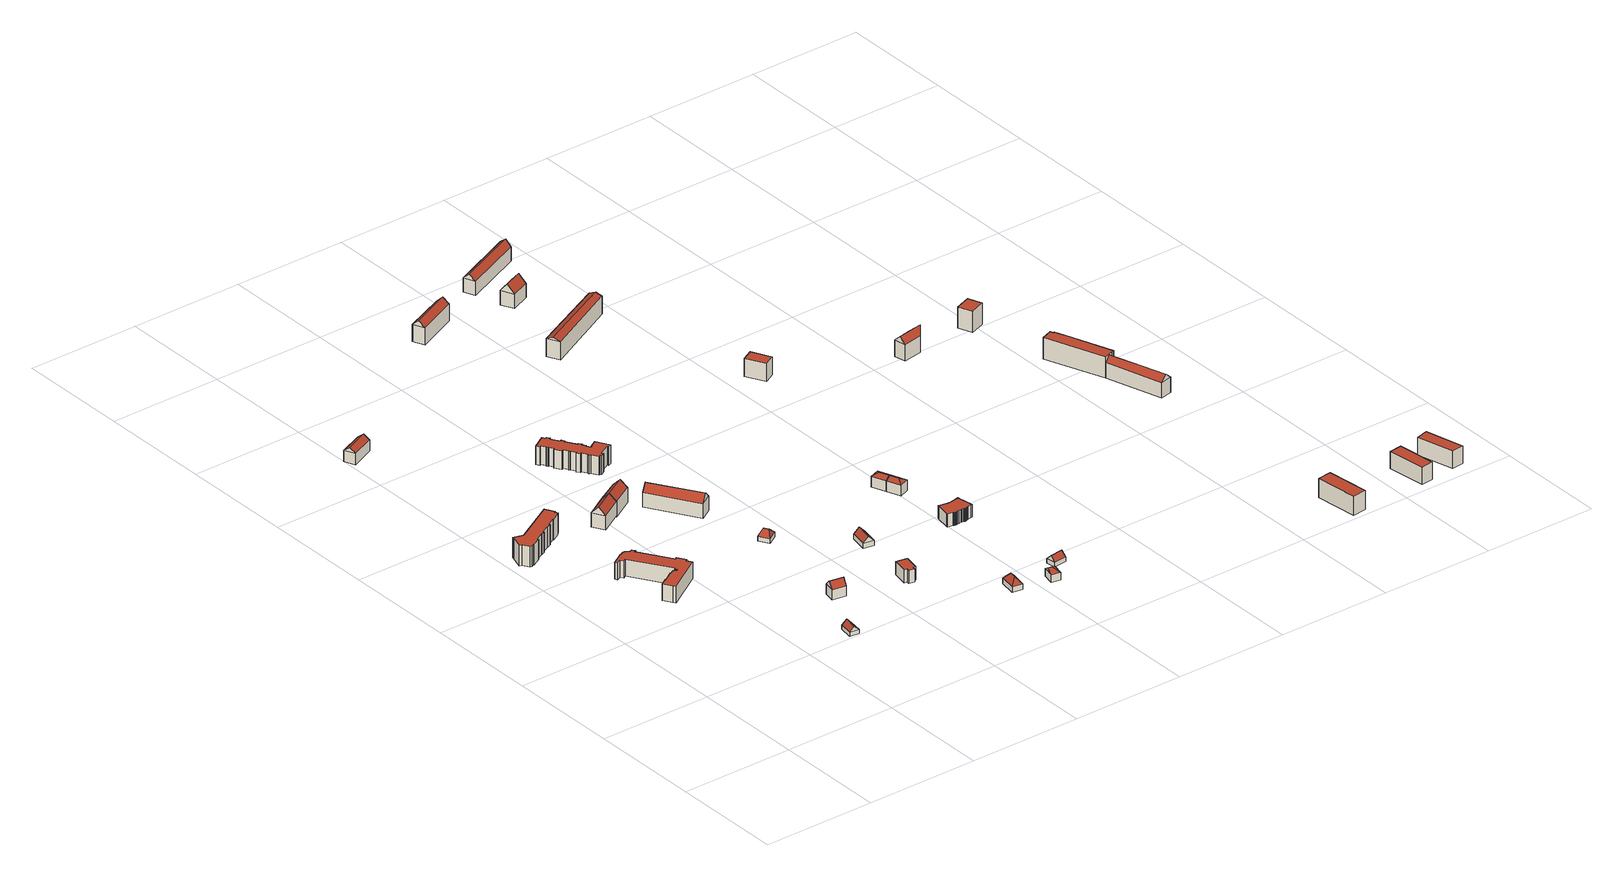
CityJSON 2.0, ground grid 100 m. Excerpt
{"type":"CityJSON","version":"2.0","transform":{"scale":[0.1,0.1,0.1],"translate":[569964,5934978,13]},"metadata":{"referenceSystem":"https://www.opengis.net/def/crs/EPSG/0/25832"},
"CityObjects":{
"building1":{"type":"Building","attributes":{"name":"ChateauneufstraÃe","Gemeindeschluessel":"02100123","function":"31001_1010","yearOfConstruction":1957,"roofType":"1000","measuredHeight":18.07,"storeysAboveGround":4},"address":[{"country":"Germany","locality":"Hamburg","thoroughfareNumber":"5","thoroughfareName":"Chateauneufstraße","postcode":"20535"}],"geometry":[{"type":"Solid","lod":"2","boundaries":[[[[0,1,2,3]],[[4,5,1,0]],[[6,7,5,4]],[[8,9,7,6]],[[10,11,9,8]],[[12,13,11,10]],[[14,15,13,12]],[[16,17,15,14]],[[18,19,17,16]],[[20,21,19,18]],[[22,23,21,20]],[[24,25,23,22]],[[26,27,25,24]],[[28,29,27,26]],[[30,31,29,28]],[[32,33,31,30]],[[34,35,33,32]],[[36,37,35,34]],[[38,39,37,36]],[[40,41,39,38]],[[42,43,41,40]],[[44,45,43,42]],[[46,47,45,44]],[[48,49,47,46]],[[50,51,49,48]],[[52,53,51,50]],[[3,2,53,52]],[[50,48,46,44,42,40,38,36,34,32,30,28,26,24,22,20,18,16,14,12,10,8,6,4,0,3,52]],[[1,5,7,9,11,13,15,17,19,21,23,25,27,29,31,33,35,37,39,41,43,45,47,49,51,53,2]]]],"semantics":{"surfaces":[{"type":"WallSurface"},{"type":"RoofSurface","Flaechenneigung":"90","Flaechenrichtung":"0","Flaechengroesse":"720.523266517491"},{"type":"GroundSurface"}],"values":[[0,0,0,0,0,0,0,0,0,0,0,0,0,0,0,0,0,0,0,0,0,0,0,0,0,0,0,1,2]]}}]},
"building2":{"type":"Building","attributes":{"name":"Wurmsweg","Gemeindeschluessel":"02100123","function":"31001_1010","yearOfConstruction":1983,"roofType":"1000","measuredHeight":14.92,"storeysAboveGround":5},"address":[{"country":"Germany","locality":"Hamburg","thoroughfareNumber":"4","thoroughfareName":"Wurmsweg","postcode":"20535"}],"geometry":[{"type":"Solid","lod":"2","boundaries":[[[[54,55,56,57]],[[58,59,55,54]],[[60,61,59,58]],[[62,63,61,60]],[[64,65,63,62]],[[66,67,65,64]],[[68,69,67,66]],[[70,71,69,68]],[[72,73,71,70]],[[74,75,73,72]],[[76,77,75,74]],[[78,79,77,76]],[[80,81,79,78]],[[82,83,81,80]],[[84,85,83,82]],[[86,87,85,84]],[[88,89,87,86]],[[90,91,89,88]],[[92,93,91,90]],[[94,95,93,92]],[[96,97,95,94]],[[98,99,97,96]],[[100,101,99,98]],[[102,103,101,100]],[[104,105,103,102]],[[106,107,105,104]],[[108,109,107,106]],[[110,111,109,108]],[[112,113,111,110]],[[114,115,113,112]],[[116,117,115,114]],[[118,119,117,116]],[[120,121,119,118]],[[122,123,121,120]],[[124,125,123,122]],[[126,127,125,124]],[[128,129,127,126]],[[130,131,129,128]],[[132,133,131,130]],[[134,135,133,132]],[[136,137,135,134]],[[138,139,137,136]],[[140,141,139,138]],[[142,143,141,140]],[[144,145,143,142]],[[146,147,145,144]],[[148,149,147,146]],[[150,151,149,148]],[[152,153,151,150]],[[154,155,153,152]],[[156,157,155,154]],[[57,56,157,156]],[[154,152,150,148,146,144,142,140,138,136,134,132,130,128,126,124,122,120,118,116,114,112,110,108,106,104,102,100,98,96,94,92,90,88,86,84,82,80,78,76,74,72,70,68,66,64,62,60,58,54,57,156]],[[55,59,61,63,65,67,69,71,73,75,77,79,81,83,85,87,89,91,93,95,97,99,101,103,105,107,109,111,113,115,117,119,121,123,125,127,129,131,133,135,137,139,141,143,145,147,149,151,153,155,157,56]]]],"semantics":{"surfaces":[{"type":"WallSurface"},{"type":"RoofSurface","Flaechenneigung":"90","Flaechenrichtung":"0","Flaechengroesse":"1034.63378807805"},{"type":"GroundSurface"}],"values":[[0,0,0,0,0,0,0,0,0,0,0,0,0,0,0,0,0,0,0,0,0,0,0,0,0,0,0,0,0,0,0,0,0,0,0,0,0,0,0,0,0,0,0,0,0,0,0,0,0,0,0,0,1,2]]}}]},
"building3":{"type":"Building","attributes":{"name":"Fahrenkamp","Gemeindeschluessel":"02100123","function":"31001_1010","yearOfConstruction":1957,"roofType":"3100","measuredHeight":7.63,"storeysAboveGround":1},"address":[{"country":"Germany","locality":"Hamburg","thoroughfareNumber":"9","thoroughfareName":"Fahrenkamp","postcode":"20535"}],"geometry":[{"type":"Solid","lod":"2","boundaries":[[[[158,159,160,161]],[[162,163,159,158]],[[164,165,163,162]],[[161,160,165,164]],[[158,166,162]],[[164,167,161]],[[161,167,166,158]],[[162,166,167,164]],[[159,163,165,160]]]],"semantics":{"surfaces":[{"type":"WallSurface"},{"type":"RoofSurface","Flaechenneigung":"45.067000150578","Flaechenrichtung":"279.836098298538","Flaechengroesse":"74.8864835829187"},{"type":"RoofSurface","Flaechenneigung":"45.0668682266639","Flaechenrichtung":"99.8360982999169","Flaechengroesse":"74.886483581433"},{"type":"GroundSurface"}],"values":[[0,0,0,0,0,0,1,2,3]]}}]},
"building4":{"type":"Building","attributes":{"name":"Marienthaler StraÃe","Gemeindeschluessel":"02100122","function":"31001_1010","yearOfConstruction":1978,"roofType":"3100","measuredHeight":13.72,"storeysAboveGround":3},"address":[{"country":"Germany","locality":"Hamburg","thoroughfareNumber":"146","thoroughfareName":"Marienthaler Straße","postcode":"20535"}],"geometry":[{"type":"Solid","lod":"2","boundaries":[[[[168,169,170,171]],[[172,173,169,168]],[[174,175,173,172]],[[171,170,175,174]],[[168,176,172]],[[174,177,171]],[[171,177,176,168]],[[172,176,177,174]],[[169,173,175,170]]]],"semantics":{"surfaces":[{"type":"WallSurface"},{"type":"RoofSurface","Flaechenneigung":"52.4497009853866","Flaechenrichtung":"155.954984932703","Flaechengroesse":"146.374539645394"},{"type":"RoofSurface","Flaechenneigung":"52.4497171364879","Flaechenrichtung":"335.953898172144","Flaechengroesse":"146.698108256289"},{"type":"GroundSurface"}],"values":[[0,0,0,0,0,0,1,2,3]]}}]},
"building5":{"type":"Building","attributes":{"name":"ChateauneufstraÃe","Gemeindeschluessel":"02100123","function":"31001_1010","yearOfConstruction":1968,"roofType":"3100","measuredHeight":18.25,"storeysAboveGround":4},"address":[{"country":"Germany","locality":"Hamburg","thoroughfareNumber":"8","thoroughfareName":"Chateauneufstraße","postcode":"20535"}],"geometry":[{"type":"Solid","lod":"2","boundaries":[[[[178,179,180,181]],[[182,183,179,178]],[[184,185,183,182]],[[181,180,185,184]],[[178,186,182]],[[184,187,181]],[[181,187,186,178]],[[182,186,187,184]],[[179,183,185,180]]]],"semantics":{"surfaces":[{"type":"WallSurface"},{"type":"RoofSurface","Flaechenneigung":"46.1297712288758","Flaechenrichtung":"329.612599560968","Flaechengroesse":"189.243702319922"},{"type":"RoofSurface","Flaechenneigung":"46.1296791826683","Flaechenrichtung":"149.607886619994","Flaechengroesse":"189.938501405518"},{"type":"GroundSurface"}],"values":[[0,0,0,0,0,0,1,2,3]]}}]},
"building6":{"type":"Building","attributes":{"name":"Sievekingsallee","Gemeindeschluessel":"02100123","function":"31001_1010","yearOfConstruction":1957,"roofType":"3100","measuredHeight":14.2,"storeysAboveGround":1},"geometry":[{"type":"Solid","lod":"2","boundaries":[[[[188,189,190,191]],[[192,193,189,188]],[[194,195,193,192]],[[191,190,195,194]],[[188,196,192]],[[194,197,191]],[[191,197,196,188]],[[192,196,197,194]],[[189,193,195,190]]]],"semantics":{"surfaces":[{"type":"WallSurface"},{"type":"RoofSurface","Flaechenneigung":"41.9484259475553","Flaechenrichtung":"10.3082470819162","Flaechengroesse":"89.0439274367041"},{"type":"RoofSurface","Flaechenneigung":"41.9482804059703","Flaechenrichtung":"190.305980031407","Flaechengroesse":"89.0432865632907"},{"type":"GroundSurface"}],"values":[[0,0,0,0,0,0,1,2,3]]}}]},
"building7":{"type":"Building","attributes":{"name":"ChateauneufstraÃe","Gemeindeschluessel":"02100123","function":"31001_1010","yearOfConstruction":1968,"roofType":"3100","measuredHeight":19.31,"storeysAboveGround":4},"address":[{"country":"Germany","locality":"Hamburg","thoroughfareNumber":"10","thoroughfareName":"Chateauneufstraße","postcode":"20535"}],"geometry":[{"type":"Solid","lod":"2","boundaries":[[[[198,199,200,178]],[[201,202,199,198]],[[182,203,202,201]],[[178,200,203,182]],[[198,204,201]],[[182,186,178]],[[178,186,204,198]],[[201,204,186,182]],[[199,202,203,200]]]],"semantics":{"surfaces":[{"type":"WallSurface"},{"type":"RoofSurface","Flaechenneigung":"45.8293137500579","Flaechenrichtung":"330.323292730746","Flaechengroesse":"190.472919732009"},{"type":"RoofSurface","Flaechenneigung":"45.8294041752101","Flaechenrichtung":"150.320838595039","Flaechengroesse":"189.837204007675"},{"type":"GroundSurface"}],"values":[[0,0,0,0,0,0,1,2,3]]}}]},
"building8":{"type":"Building","attributes":{"name":"Am HÃŒnenstein","Gemeindeschluessel":"02100123","function":"31001_1010","yearOfConstruction":1968,"roofType":"3100","measuredHeight":18.87,"storeysAboveGround":4},"address":[{"country":"Germany","locality":"Hamburg","thoroughfareNumber":"7","thoroughfareName":"Am Hünenstein","postcode":"20535"}],"geometry":[{"type":"Solid","lod":"2","boundaries":[[[[205,206,207,208]],[[209,210,206,205]],[[211,212,210,209]],[[208,207,212,211]],[[205,213,209]],[[211,214,208]],[[208,214,213,205]],[[209,213,214,211]],[[206,210,212,207]]]],"semantics":{"surfaces":[{"type":"WallSurface"},{"type":"RoofSurface","Flaechenneigung":"45.7594262092941","Flaechenrichtung":"57.6098195724206","Flaechengroesse":"416.172456617682"},{"type":"RoofSurface","Flaechenneigung":"45.7593142062726","Flaechenrichtung":"238.124389062034","Flaechengroesse":"417.112775598162"},{"type":"GroundSurface"}],"values":[[0,0,0,0,0,0,1,2,3]]}}]},
"building9":{"type":"Building","attributes":{"name":"Quellenweg","Gemeindeschluessel":"02100123","function":"31001_1010","yearOfConstruction":1978,"roofType":"3200","measuredHeight":9.27,"storeysAboveGround":1},"address":[{"country":"Germany","locality":"Hamburg","thoroughfareNumber":"4","thoroughfareName":"Quellenweg","postcode":"20535"}],"geometry":[{"type":"Solid","lod":"2","boundaries":[[[[215,216,217,218]],[[219,220,216,215]],[[221,222,220,219]],[[218,217,222,221]],[[215,223,219]],[[221,224,218]],[[218,224,223,215]],[[219,223,224,221]],[[216,220,222,217]]]],"semantics":{"surfaces":[{"type":"WallSurface"},{"type":"RoofSurface","Flaechenneigung":"29.4987448532184","Flaechenrichtung":"147.255134230728","Flaechengroesse":"30.302160257066"},{"type":"RoofSurface","Flaechenneigung":"29.4987448607226","Flaechenrichtung":"327.255134257956","Flaechengroesse":"30.3021602575411"},{"type":"RoofSurface","Flaechenneigung":"45.4761452269539","Flaechenrichtung":"57.2606750914341","Flaechengroesse":"52.2796063299953"},{"type":"RoofSurface","Flaechenneigung":"45.4761452171603","Flaechenrichtung":"237.26067510403","Flaechengroesse":"52.2796063284428"},{"type":"GroundSurface"}],"values":[[0,0,0,0,1,2,3,4,5]]}}]},
"building10":{"type":"Building","attributes":{"name":"Am HÃŒnenstein","Gemeindeschluessel":"02100123","function":"31001_1010","yearOfConstruction":1978,"roofType":"1000","measuredHeight":16.47,"storeysAboveGround":4},"address":[{"country":"Germany","locality":"Hamburg","thoroughfareNumber":"14","thoroughfareName":"Am Hünenstein","postcode":"20535"}],"geometry":[{"type":"Solid","lod":"2","boundaries":[[[[225,226,227,228]],[[229,230,226,225]],[[231,232,230,229]],[[233,234,232,231]],[[235,236,234,233]],[[237,238,236,235]],[[239,240,238,237]],[[241,242,240,239]],[[243,244,242,241]],[[245,246,244,243]],[[247,248,246,245]],[[249,250,248,247]],[[251,252,250,249]],[[253,254,252,251]],[[255,256,254,253]],[[257,258,256,255]],[[259,260,258,257]],[[261,262,260,259]],[[263,264,262,261]],[[265,266,264,263]],[[267,268,266,265]],[[269,270,268,267]],[[271,272,270,269]],[[273,274,272,271]],[[275,276,274,273]],[[277,278,276,275]],[[279,280,278,277]],[[281,282,280,279]],[[283,284,282,281]],[[285,286,284,283]],[[287,288,286,285]],[[289,290,288,287]],[[291,292,290,289]],[[293,294,292,291]],[[295,296,294,293]],[[297,298,296,295]],[[299,300,298,297]],[[301,302,300,299]],[[303,304,302,301]],[[305,306,304,303]],[[307,308,306,305]],[[309,310,308,307]],[[311,312,310,309]],[[313,314,312,311]],[[315,316,314,313]],[[317,318,316,315]],[[319,320,318,317]],[[321,322,320,319]],[[323,324,322,321]],[[228,227,324,323]],[[321,319,317,315,313,311,309,307,305,303,301,299,297,295,293,291,289,287,285,283,281,279,277,275,273,271,269,267,265,263,261,259,257,255,253,251,249,247,245,243,241,239,237,235,233,231,229,225,228,323]],[[226,230,232,234,236,238,240,242,244,246,248,250,252,254,256,258,260,262,264,266,268,270,272,274,276,278,280,282,284,286,288,290,292,294,296,298,300,302,304,306,308,310,312,314,316,318,320,322,324,227]]]],"semantics":{"surfaces":[{"type":"WallSurface"},{"type":"RoofSurface","Flaechenneigung":"90","Flaechenrichtung":"0","Flaechengroesse":"735.278490008667"},{"type":"GroundSurface"}],"values":[[0,0,0,0,0,0,0,0,0,0,0,0,0,0,0,0,0,0,0,0,0,0,0,0,0,0,0,0,0,0,0,0,0,0,0,0,0,0,0,0,0,0,0,0,0,0,0,0,0,0,1,2]]}}]},
"building11":{"type":"Building","attributes":{"name":"Sievekingsallee","Gemeindeschluessel":"02100123","function":"31001_1010","yearOfConstruction":1948,"roofType":"1000","measuredHeight":11.55,"storeysAboveGround":2},"address":[{"country":"Germany","locality":"Hamburg","thoroughfareNumber":"80","thoroughfareName":"Sievekingsallee","postcode":"20535"}],"geometry":[{"type":"Solid","lod":"2","boundaries":[[[[325,326,327,328]],[[329,330,326,325]],[[331,332,330,329]],[[333,334,332,331]],[[335,336,334,333]],[[337,338,336,335]],[[339,340,338,337]],[[341,342,340,339]],[[328,327,342,341]],[[339,337,335,333,331,329,325,328,341]],[[326,330,332,334,336,338,340,342,327]]]],"semantics":{"surfaces":[{"type":"WallSurface"},{"type":"RoofSurface","Flaechenneigung":"90","Flaechenrichtung":"0","Flaechengroesse":"152.018142000472"},{"type":"GroundSurface"}],"values":[[0,0,0,0,0,0,0,0,0,1,2]]}}]},
"building12":{"type":"Building","attributes":{"name":"Sievekingsallee","Gemeindeschluessel":"02100123","function":"31001_1010","yearOfConstruction":1948,"roofType":"3100","measuredHeight":9.3,"storeysAboveGround":1},"address":[{"country":"Germany","locality":"Hamburg","thoroughfareNumber":"83","thoroughfareName":"Sievekingsallee","postcode":"20535"}],"geometry":[{"type":"Solid","lod":"2","boundaries":[[[[343,344,345,346]],[[347,348,344,343]],[[349,350,348,347]],[[346,345,350,349]],[[343,351,347]],[[349,352,346]],[[346,352,351,343]],[[347,351,352,349]],[[344,348,350,345]]]],"semantics":{"surfaces":[{"type":"WallSurface"},{"type":"RoofSurface","Flaechenneigung":"43.8008965899865","Flaechenrichtung":"100.980676807536","Flaechengroesse":"107.98841928286"},{"type":"RoofSurface","Flaechenneigung":"43.8007934361949","Flaechenrichtung":"280.972047860143","Flaechengroesse":"107.981753545723"},{"type":"GroundSurface"}],"values":[[0,0,0,0,0,0,1,2,3]]}}]},
"building13":{"type":"Building","attributes":{"name":"Fahrenkamp","Gemeindeschluessel":"02100123","function":"31001_1010","yearOfConstruction":1957,"roofType":"3200","measuredHeight":9.92,"storeysAboveGround":1},"address":[{"country":"Germany","locality":"Hamburg","thoroughfareNumber":"24","thoroughfareName":"Fahrenkamp","postcode":"20535"}],"geometry":[{"type":"Solid","lod":"2","boundaries":[[[[353,354,355,356]],[[357,358,354,353]],[[359,360,358,357]],[[356,355,360,359]],[[353,361,357]],[[359,362,356]],[[356,362,361,353]],[[357,361,362,359]],[[354,358,360,355]]]],"semantics":{"surfaces":[{"type":"WallSurface"},{"type":"RoofSurface","Flaechenneigung":"38.8102759862878","Flaechenrichtung":"10.9171078386208","Flaechengroesse":"30.7968688002815"},{"type":"RoofSurface","Flaechenneigung":"38.8104065465091","Flaechenrichtung":"190.923234628256","Flaechengroesse":"30.7975042014178"},{"type":"RoofSurface","Flaechenneigung":"41.2943856430985","Flaechenrichtung":"280.921302635693","Flaechengroesse":"74.3766050600062"},{"type":"RoofSurface","Flaechenneigung":"41.2943528186857","Flaechenrichtung":"100.920794972275","Flaechengroesse":"74.3800205763443"},{"type":"GroundSurface"}],"values":[[0,0,0,0,1,2,3,4,5]]}}]},
"building14":{"type":"Building","attributes":{"name":"Fahrenkamp","Gemeindeschluessel":"02100123","function":"31001_1010","roofType":"5000","measuredHeight":9.93,"storeysAboveGround":3},"address":[{"country":"Germany","locality":"Hamburg","thoroughfareNumber":"25","thoroughfareName":"Fahrenkamp","postcode":"20535"}],"geometry":[{"type":"Solid","lod":"2","boundaries":[[[[363,364,365,366]],[[367,368,364,363]],[[369,370,368,367]],[[366,365,370,369]],[[363,371,367]],[[369,372,366]],[[366,372,371,363]],[[367,371,372,369]],[[364,368,370,365]]]],"semantics":{"surfaces":[{"type":"WallSurface"},{"type":"RoofSurface","Flaechenneigung":"58.4035142069956","Flaechenrichtung":"100.83569069551","Flaechengroesse":"32.6720532013698"},{"type":"RoofSurface","Flaechenneigung":"57.557046619321","Flaechenrichtung":"10.7663389368237","Flaechengroesse":"33.4631668001212"},{"type":"RoofSurface","Flaechenneigung":"57.5568320887966","Flaechenrichtung":"190.757701482515","Flaechengroesse":"33.4402973839046"},{"type":"GroundSurface"}],"values":[[0,0,0,0,1,0,2,3,4]]}}]},
"building15":{"type":"Building","attributes":{"name":"Caspar-Voght-StraÃe","Gemeindeschluessel":"02100123","function":"31001_1010","yearOfConstruction":2009,"roofType":"3100","measuredHeight":8.47,"storeysAboveGround":1},"address":[{"country":"Germany","locality":"Hamburg","thoroughfareNumber":"41","thoroughfareName":"Caspar-Voght-Straße","postcode":"20535"}],"geometry":[{"type":"Solid","lod":"2","boundaries":[[[[373,374,375,376]],[[377,378,374,373]],[[379,380,378,377]],[[376,375,380,379]],[[373,381,377]],[[379,382,376]],[[376,382,381,373]],[[377,381,382,379]],[[374,378,380,375]]]],"semantics":{"surfaces":[{"type":"WallSurface"},{"type":"RoofSurface","Flaechenneigung":"45.1338264351889","Flaechenrichtung":"173.107482084667","Flaechengroesse":"69.4455051911521"},{"type":"RoofSurface","Flaechenneigung":"45.1340244925767","Flaechenrichtung":"353.109351128746","Flaechengroesse":"69.439169166833"},{"type":"GroundSurface"}],"values":[[0,0,0,0,0,0,1,2,3]]}}]},
"building16":{"type":"Building","attributes":{"name":"Caspar-Voght-StraÃe","Gemeindeschluessel":"02100123","function":"31001_1010","yearOfConstruction":2001,"roofType":"1000","measuredHeight":11.39,"storeysAboveGround":2},"address":[{"country":"Germany","locality":"Hamburg","thoroughfareNumber":"49","thoroughfareName":"Caspar-Voght-Straße","postcode":"20535"}],"geometry":[{"type":"Solid","lod":"2","boundaries":[[[[383,384,385,386]],[[387,388,384,383]],[[389,390,388,387]],[[391,392,390,389]],[[393,394,392,391]],[[395,396,394,393]],[[397,398,396,395]],[[399,400,398,397]],[[401,402,400,399]],[[403,404,402,401]],[[405,406,404,403]],[[407,408,406,405]],[[409,410,408,407]],[[411,412,410,409]],[[413,414,412,411]],[[415,416,414,413]],[[417,418,416,415]],[[419,420,418,417]],[[421,422,420,419]],[[423,424,422,421]],[[425,426,424,423]],[[427,428,426,425]],[[429,430,428,427]],[[431,432,430,429]],[[433,434,432,431]],[[435,436,434,433]],[[437,438,436,435]],[[439,440,438,437]],[[441,442,440,439]],[[443,444,442,441]],[[445,446,444,443]],[[447,448,446,445]],[[449,450,448,447]],[[451,452,450,449]],[[453,454,452,451]],[[455,456,454,453]],[[457,458,456,455]],[[459,460,458,457]],[[461,462,460,459]],[[463,464,462,461]],[[465,466,464,463]],[[467,468,466,465]],[[469,470,468,467]],[[471,472,470,469]],[[386,385,472,471]],[[469,467,465,463,461,459,457,455,453,451,449,447,445,443,441,439,437,435,433,431,429,427,425,423,421,419,417,415,413,411,409,407,405,403,401,399,397,395,393,391,389,387,383,386,471]],[[384,388,390,392,394,396,398,400,402,404,406,408,410,412,414,416,418,420,422,424,426,428,430,432,434,436,438,440,442,444,446,448,450,452,454,456,458,460,462,464,466,468,470,472,385]]]],"semantics":{"surfaces":[{"type":"WallSurface"},{"type":"RoofSurface","Flaechenneigung":"90","Flaechenrichtung":"0","Flaechengroesse":"311.688825261288"},{"type":"GroundSurface"}],"values":[[0,0,0,0,0,0,0,0,0,0,0,0,0,0,0,0,0,0,0,0,0,0,0,0,0,0,0,0,0,0,0,0,0,0,0,0,0,0,0,0,0,0,0,0,0,1,2]]}}]},
"building17":{"type":"Building","attributes":{"name":"Marienthaler StraÃe","Gemeindeschluessel":"02100123","function":"31001_1010","yearOfConstruction":1983,"roofType":"3100","measuredHeight":19.76,"storeysAboveGround":5},"address":[{"country":"Germany","locality":"Hamburg","thoroughfareNumber":"171","thoroughfareName":"Marienthaler Straße","postcode":"20535"}],"geometry":[{"type":"Solid","lod":"2","boundaries":[[[[473,474,475,476]],[[477,478,474,473]],[[479,480,478,477]],[[476,475,480,479]],[[473,481,477]],[[479,482,476]],[[476,482,481,473]],[[477,481,482,479]],[[474,478,480,475]]]],"semantics":{"surfaces":[{"type":"WallSurface"},{"type":"RoofSurface","Flaechenneigung":"49.3453458900435","Flaechenrichtung":"336.128006366865","Flaechengroesse":"286.462149416296"},{"type":"RoofSurface","Flaechenneigung":"49.3453482679837","Flaechenrichtung":"156.13058175922","Flaechengroesse":"286.464377842061"},{"type":"GroundSurface"}],"values":[[0,0,0,0,0,0,1,2,3]]}}]},
"building18":{"type":"Building","attributes":{"name":"Caspar-Voght-StraÃe","Gemeindeschluessel":"02100123","function":"31001_1010","yearOfConstruction":1968,"roofType":"5000","measuredHeight":11.79,"storeysAboveGround":2},"address":[{"country":"Germany","locality":"Hamburg","thoroughfareNumber":"53","thoroughfareName":"Caspar-Voght-Straße","postcode":"20535"}],"geometry":[{"type":"Solid","lod":"2","boundaries":[[[[483,484,485,486]],[[487,488,484,483]],[[489,490,488,487]],[[486,485,490,489]],[[483,491,487]],[[489,492,486]],[[486,492,491,483]],[[487,491,492,489]],[[484,488,490,485]]]],"semantics":{"surfaces":[{"type":"WallSurface"},{"type":"RoofSurface","Flaechenneigung":"61.2826477219716","Flaechenrichtung":"338.755172202836","Flaechengroesse":"23.4322573977211"},{"type":"RoofSurface","Flaechenneigung":"63.0332979185088","Flaechenrichtung":"248.718841239657","Flaechengroesse":"57.86774426992"},{"type":"RoofSurface","Flaechenneigung":"63.0331587485337","Flaechenrichtung":"68.6918832016195","Flaechengroesse":"57.8415161533717"},{"type":"GroundSurface"}],"values":[[0,0,0,0,1,0,2,3,4]]}}]},
"building19":{"type":"Building","attributes":{"name":"Caspar-Voght-StraÃe","Gemeindeschluessel":"02100123","function":"31001_1010","yearOfConstruction":1978,"roofType":"5000","measuredHeight":11.64,"storeysAboveGround":2},"address":[{"country":"Germany","locality":"Hamburg","thoroughfareNumber":"51","thoroughfareName":"Caspar-Voght-Straße","postcode":"20535"}],"geometry":[{"type":"Solid","lod":"2","boundaries":[[[[493,494,495,489]],[[496,497,494,493]],[[486,498,497,496]],[[489,495,498,486]],[[493,499,496]],[[486,500,489]],[[489,500,499,493]],[[496,499,500,486]],[[494,497,498,495]]]],"semantics":{"surfaces":[{"type":"WallSurface"},{"type":"RoofSurface","Flaechenneigung":"61.6204636496093","Flaechenrichtung":"158.846618222802","Flaechengroesse":"22.7968373280774"},{"type":"RoofSurface","Flaechenneigung":"63.9200932912189","Flaechenrichtung":"68.8281733535018","Flaechengroesse":"57.4967969259753"},{"type":"RoofSurface","Flaechenneigung":"63.9200537874616","Flaechenrichtung":"248.808504670964","Flaechengroesse":"57.4314067827645"},{"type":"GroundSurface"}],"values":[[0,0,0,0,1,0,2,3,4]]}}]},
"building20":{"type":"Building","attributes":{"name":"GriesstraÃe","Gemeindeschluessel":"02100123","function":"31001_1010","yearOfConstruction":1948,"roofType":"3100","measuredHeight":18.29,"storeysAboveGround":5},"address":[{"country":"Germany","locality":"Hamburg","thoroughfareNumber":"91","thoroughfareName":"Griesstraße","postcode":"20535"}],"geometry":[{"type":"Solid","lod":"2","boundaries":[[[[501,502,503,504]],[[505,506,502,501]],[[507,508,506,505]],[[504,503,508,507]],[[501,509,505]],[[507,510,504]],[[504,510,509,501]],[[505,509,510,507]],[[502,506,508,503]]]],"semantics":{"surfaces":[{"type":"WallSurface"},{"type":"RoofSurface","Flaechenneigung":"66.9086966339749","Flaechenrichtung":"334.128551646041","Flaechengroesse":"465.048843399703"},{"type":"RoofSurface","Flaechenneigung":"66.9105077200025","Flaechenrichtung":"153.63290235974","Flaechengroesse":"464.839470852734"},{"type":"GroundSurface"}],"values":[[0,0,0,0,0,0,1,2,3]]}}]},
"building21":{"type":"Building","attributes":{"name":"Marienthaler StraÃe","Gemeindeschluessel":"02100123","function":"31001_1010","yearOfConstruction":1948,"roofType":"3100","measuredHeight":19.58,"storeysAboveGround":5},"address":[{"country":"Germany","locality":"Hamburg","thoroughfareNumber":"168","thoroughfareName":"Marienthaler Straße","postcode":"20535"}],"geometry":[{"type":"Solid","lod":"2","boundaries":[[[[511,512,513,514]],[[515,516,512,511]],[[517,518,516,515]],[[514,513,518,517]],[[511,519,515]],[[517,520,514]],[[514,520,519,511]],[[515,519,520,517]],[[512,516,518,513]]]],"semantics":{"surfaces":[{"type":"WallSurface"},{"type":"RoofSurface","Flaechenneigung":"41.0071027635603","Flaechenrichtung":"336.205041823971","Flaechengroesse":"174.128825313253"},{"type":"RoofSurface","Flaechenneigung":"41.0071012359076","Flaechenrichtung":"156.302890076058","Flaechengroesse":"174.126328403214"},{"type":"GroundSurface"}],"values":[[0,0,0,0,0,0,1,2,3]]}}]},
"building22":{"type":"Building","attributes":{"name":"SmidtstraÃe","Gemeindeschluessel":"02100123","function":"31001_1010","yearOfConstruction":1957,"roofType":"1000","measuredHeight":15.93,"storeysAboveGround":5},"address":[{"country":"Germany","locality":"Hamburg","thoroughfareNumber":"9","thoroughfareName":"Smidtstraße","postcode":"20535"}],"geometry":[{"type":"Solid","lod":"2","boundaries":[[[[521,522,523,524]],[[525,526,522,521]],[[527,528,526,525]],[[524,523,528,527]],[[525,521,524,527]],[[522,526,528,523]]]],"semantics":{"surfaces":[{"type":"WallSurface"},{"type":"RoofSurface","Flaechenneigung":"90","Flaechenrichtung":"0","Flaechengroesse":"200.09271750524"},{"type":"GroundSurface"}],"values":[[0,0,0,0,1,2]]}}]},
"building23":{"type":"Building","attributes":{"name":"Marienthaler StraÃe","Gemeindeschluessel":"02100123","function":"31001_1010","yearOfConstruction":1918,"roofType":"3100","measuredHeight":16.92,"storeysAboveGround":4},"address":[{"country":"Germany","locality":"Hamburg","thoroughfareNumber":"183","thoroughfareName":"Marienthaler Straße","postcode":"20535"}],"geometry":[{"type":"Solid","lod":"2","boundaries":[[[[529,530,531,532]],[[533,534,530,529]],[[535,536,534,533]],[[532,531,536,535]],[[529,537,533]],[[535,538,532]],[[532,538,537,529]],[[533,537,538,535]],[[530,534,536,531]]]],"semantics":{"surfaces":[{"type":"WallSurface"},{"type":"RoofSurface","Flaechenneigung":"49.527260477078","Flaechenrichtung":"336.132852585757","Flaechengroesse":"434.236871172706"},{"type":"RoofSurface","Flaechenneigung":"49.5272112619967","Flaechenrichtung":"156.132478785981","Flaechengroesse":"421.558150227056"},{"type":"GroundSurface"}],"values":[[0,0,0,0,0,0,1,2,3]]}}]},
"building24":{"type":"Building","attributes":{"name":"Quellenweg","Gemeindeschluessel":"02100123","function":"31001_1010","yearOfConstruction":1978,"roofType":"5000","measuredHeight":19.06,"storeysAboveGround":4},"address":[{"country":"Germany","locality":"Hamburg","thoroughfareNumber":"31","thoroughfareName":"Quellenweg","postcode":"20535"}],"geometry":[{"type":"Solid","lod":"2","boundaries":[[[[539,540,541,542]],[[543,544,540,539]],[[545,546,544,543]],[[542,541,546,545]],[[539,547,543]],[[545,548,542]],[[542,548,547,539]],[[543,547,548,545]],[[540,544,546,541]]]],"semantics":{"surfaces":[{"type":"WallSurface"},{"type":"RoofSurface","Flaechenneigung":"-54.3001442240178","Flaechenrichtung":"79.1166558029092","Flaechengroesse":"42.6658938937323"},{"type":"RoofSurface","Flaechenneigung":"50.1724537180029","Flaechenrichtung":"349.378408381565","Flaechengroesse":"145.701012620956"},{"type":"RoofSurface","Flaechenneigung":"50.1727520679101","Flaechenrichtung":"169.228314320416","Flaechengroesse":"145.697667463163"},{"type":"GroundSurface"}],"values":[[0,0,0,0,1,0,2,3,4]]}}]},
"building25":{"type":"Building","attributes":{"name":"Curtiusweg","Gemeindeschluessel":"02100123","function":"31001_1010","yearOfConstruction":1957,"roofType":"1000","measuredHeight":16.88,"storeysAboveGround":5},"address":[{"country":"Germany","locality":"Hamburg","thoroughfareNumber":"18","thoroughfareName":"Curtiusweg","postcode":"20535"}],"geometry":[{"type":"Solid","lod":"2","boundaries":[[[[549,550,551,552]],[[553,554,550,549]],[[555,556,554,553]],[[552,551,556,555]],[[553,549,552,555]],[[550,554,556,551]]]],"semantics":{"surfaces":[{"type":"WallSurface"},{"type":"RoofSurface","Flaechenneigung":"90","Flaechenrichtung":"0","Flaechengroesse":"467.030925998179"},{"type":"GroundSurface"}],"values":[[0,0,0,0,1,2]]}}]},
"building26":{"type":"Building","attributes":{"name":"Perthesweg","Gemeindeschluessel":"02100123","function":"31001_1010","yearOfConstruction":1978,"roofType":"1000","measuredHeight":18.87,"storeysAboveGround":4},"address":[{"country":"Germany","locality":"Hamburg","thoroughfareNumber":"26","thoroughfareName":"Perthesweg","postcode":"20535"}],"geometry":[{"type":"Solid","lod":"2","boundaries":[[[[557,558,559,560]],[[561,562,558,557]],[[563,564,562,561]],[[565,566,564,563]],[[567,568,566,565]],[[569,570,568,567]],[[571,572,570,569]],[[573,574,572,571]],[[560,559,574,573]],[[571,569,567,565,563,561,557,560,573]],[[558,562,564,566,568,570,572,574,559]]]],"semantics":{"surfaces":[{"type":"WallSurface"},{"type":"RoofSurface","Flaechenneigung":"90","Flaechenrichtung":"0","Flaechengroesse":"630.831785469719"},{"type":"GroundSurface"}],"values":[[0,0,0,0,0,0,0,0,0,1,2]]}}]},
"building27":{"type":"Building","attributes":{"name":"Perthesweg","Gemeindeschluessel":"02100123","function":"31001_1010","yearOfConstruction":2015,"roofType":"1000","measuredHeight":18.97,"storeysAboveGround":5},"address":[{"country":"Germany","locality":"Hamburg","thoroughfareNumber":"37","thoroughfareName":"Perthesweg","postcode":"20535"}],"geometry":[{"type":"Solid","lod":"2","boundaries":[[[[575,576,577,578]],[[579,580,576,575]],[[581,582,580,579]],[[578,577,582,581]],[[579,575,578,581]],[[576,580,582,577]]]],"semantics":{"surfaces":[{"type":"WallSurface"},{"type":"RoofSurface","Flaechenneigung":"90","Flaechenrichtung":"0","Flaechengroesse":"187.882717489491"},{"type":"GroundSurface"}],"values":[[0,0,0,0,1,2]]}}]},
"building28":{"type":"Building","attributes":{"name":"Perthesweg","Gemeindeschluessel":"02100123","function":"31001_1010","yearOfConstruction":1978,"roofType":"3100","measuredHeight":18.65,"storeysAboveGround":4},"address":[{"country":"Germany","locality":"Hamburg","thoroughfareNumber":"24","thoroughfareName":"Perthesweg","postcode":"20535"}],"geometry":[{"type":"Solid","lod":"2","boundaries":[[[[583,584,585,586]],[[587,588,584,583]],[[589,590,588,587]],[[586,585,590,589]],[[583,591,587]],[[589,592,586]],[[586,592,591,583]],[[587,591,592,589]],[[584,588,590,585]]]],"semantics":{"surfaces":[{"type":"WallSurface"},{"type":"RoofSurface","Flaechenneigung":"43.777774275732","Flaechenrichtung":"71.9690752578709","Flaechengroesse":"376.809977538389"},{"type":"RoofSurface","Flaechenneigung":"43.7883427165027","Flaechenrichtung":"252.893153561958","Flaechengroesse":"373.73741650345"},{"type":"GroundSurface"}],"values":[[0,0,0,0,0,0,1,2,3]]}}]},
"building29":{"type":"Building","attributes":{"name":"Mettlerkampsweg","Gemeindeschluessel":"02100123","function":"31001_1010","yearOfConstruction":1978,"roofType":"1000","measuredHeight":15.16,"storeysAboveGround":5},"address":[{"country":"Germany","locality":"Hamburg","thoroughfareNumber":"50","thoroughfareName":"Mettlerkampsweg","postcode":"20535"}],"geometry":[{"type":"Solid","lod":"2","boundaries":[[[[593,594,595,596]],[[597,598,594,593]],[[599,600,598,597]],[[596,595,600,599]],[[597,593,596,599]],[[594,598,600,595]]]],"semantics":{"surfaces":[{"type":"WallSurface"},{"type":"RoofSurface","Flaechenneigung":"90","Flaechenrichtung":"0","Flaechengroesse":"380.854584483487"},{"type":"GroundSurface"}],"values":[[0,0,0,0,1,2]]}}]},
"building30":{"type":"Building","attributes":{"name":"Sievekingsallee","Gemeindeschluessel":"02100123","function":"31001_1010","yearOfConstruction":1978,"roofType":"1000","measuredHeight":15.54,"storeysAboveGround":5},"address":[{"country":"Germany","locality":"Hamburg","thoroughfareNumber":"114","thoroughfareName":"Sievekingsallee","postcode":"20535"}],"geometry":[{"type":"Solid","lod":"2","boundaries":[[[[601,602,603,604]],[[605,606,602,601]],[[607,608,606,605]],[[604,603,608,607]],[[605,601,604,607]],[[602,606,608,603]]]],"semantics":{"surfaces":[{"type":"WallSurface"},{"type":"RoofSurface","Flaechenneigung":"90","Flaechenrichtung":"0","Flaechengroesse":"369.635827507055"},{"type":"GroundSurface"}],"values":[[0,0,0,0,1,2]]}}]}
},
"vertices":[
[122,3526,188],[122,3526,8],[119,3514,8],[119,3514,188],[206,3499,188],[206,3499,8],[567,3706,188],[567,3706,8],[612,3626,188],[612,3626,8],[602,3621,188],[602,3621,8],[617,3595,188],[617,3595,8],[595,3583,188],[595,3583,8],[599,3577,188],[599,3577,8],[525,3536,188],[525,3536,8],[522,3541,188],[522,3541,8],[456,3505,188],[456,3505,8],[460,3498,188],[460,3498,8],[423,3477,188],[423,3477,8],[420,3483,188],[420,3483,8],[352,3445,188],[352,3445,8],[355,3439,188],[355,3439,8],[324,3421,188],[324,3421,8],[321,3427,188],[321,3427,8],[252,3389,188],[252,3389,8],[256,3382,188],[256,3382,8],[184,3342,188],[184,3342,8],[181,3348,188],[181,3348,8],[156,3334,188],[156,3334,8],[139,3337,188],[139,3337,8],[107,3393,188],[107,3393,8],[83,3401,188],[83,3401,8],
[829,2409,162],[829,2409,13],[831,2406,13],[831,2406,162],[827,2413,162],[827,2413,13],[825,2417,162],[825,2417,13],[825,2421,162],[825,2421,13],[825,2425,162],[825,2425,13],[825,2429,162],[825,2429,13],[827,2433,162],[827,2433,13],[829,2437,162],[829,2437,13],[831,2440,162],[831,2440,13],[617,2773,162],[617,2773,13],[592,2757,162],[592,2757,13],[573,2785,162],[573,2785,13],[538,2767,162],[538,2767,13],[527,2789,162],[527,2789,13],[632,2856,162],[632,2856,13],[636,2850,162],[636,2850,13],[652,2861,162],[652,2861,13],[658,2863,162],[658,2863,13],[665,2865,162],[665,2865,13],[671,2866,162],[671,2866,13],[677,2866,162],[677,2866,13],[684,2864,162],[684,2864,13],[693,2861,162],[693,2861,13],[701,2856,162],[701,2856,13],[708,2850,162],[708,2850,13],[715,2843,162],[715,2843,13],[740,2853,162],[740,2853,13],[757,2826,162],[757,2826,13],[744,2818,162],[744,2818,13],[920,2542,162],[920,2542,13],[937,2552,162],[937,2552,13],[983,2481,162],[983,2481,13],[966,2470,162],[966,2470,13],[995,2425,162],[995,2425,13],[671,2218,162],[671,2218,13],[658,2238,162],[658,2238,13],[610,2314,162],[610,2314,13],[666,2350,162],[666,2350,13],[668,2346,162],[668,2346,13],[758,2404,162],[758,2404,13],[762,2398,162],[762,2398,13],[785,2414,162],[785,2414,13],[790,2415,162],[790,2415,13],[795,2416,162],[795,2416,13],[799,2416,162],[799,2416,13],[804,2416,162],[804,2416,13],[809,2414,162],[809,2414,13],[813,2412,162],[813,2412,13],[817,2409,162],[817,2409,13],[821,2405,162],[821,2405,13],[823,2401,162],[823,2401,13],
[1394,1106,72],[1394,1106,38],[1373,983,38],[1373,983,72],[1478,1092,72],[1478,1092,38],[1457,969,72],[1457,969,38],[1436,1099,114],[1415,976,114],
[44,5353,101],[44,5353,3],[252,5446,3],[252,5446,101],[1,5445,101],[1,5445,3],[211,5538,101],[211,5538,3],[22,5399,140],[232,5492,140],
[1059,3619,139],[1059,3619,15],[865,3505,15],[865,3505,139],[1120,3515,139],[1120,3515,15],[924,3400,139],[924,3400,15],[1090,3567,197],[895,3453,197],
[1745,1562,125],[1745,1562,36],[1623,1584,36],[1623,1584,125],[1728,1468,125],[1728,1468,36],[1606,1490,125],[1606,1490,36],[1737,1515,178],[1614,1537,178],
[1256,3731,139],[1256,3731,4],[1059,3619,4],[1315,3626,139],[1315,3626,4],[1120,3515,4],[1286,3679,197],
[1713,3137,146],[1713,3137,17],[1449,3548,17],[1449,3548,146],[1606,3069,146],[1606,3069,17],[1349,3487,146],[1349,3487,17],[1660,3103,206],[1399,3518,206],
[1852,2501,71],[1852,2501,30],[1798,2586,30],[1798,2586,71],[1765,2445,71],[1765,2445,30],[1711,2530,71],[1711,2530,30],[1793,2497,122],[1770,2533,122],
[1271,4267,175],[1271,4267,10],[1296,4227,10],[1296,4227,175],[1266,4268,175],[1266,4268,10],[1260,4276,175],[1260,4276,10],[1262,4281,175],[1262,4281,10],[1237,4319,175],[1237,4319,10],[1224,4311,175],[1224,4311,10],[1187,4368,175],[1187,4368,10],[1200,4377,175],[1200,4377,10],[1175,4415,175],[1175,4415,10],[1171,4415,175],[1171,4415,10],[1162,4428,175],[1162,4428,10],[1165,4431,175],[1165,4431,10],[1139,4471,175],[1139,4471,10],[1130,4465,175],[1130,4465,10],[1112,4493,175],[1112,4493,10],[1223,4563,175],[1223,4563,10],[1241,4536,175],[1241,4536,10],[1253,4543,175],[1253,4543,10],[1270,4516,175],[1270,4516,10],[1259,4509,175],[1259,4509,10],[1304,4436,175],[1304,4436,10],[1316,4443,175],[1316,4443,10],[1332,4417,175],[1332,4417,10],[1322,4411,175],[1322,4411,10],[1378,4317,175],[1378,4317,10],[1389,4324,175],[1389,4324,10],[1405,4298,175],[1405,4298,10],[1396,4293,175],[1396,4293,10],[1415,4260,175],[1415,4260,10],[1410,4257,175],[1410,4257,10],[1432,4219,175],[1432,4219,10],[1444,4226,175],[1444,4226,10],[1442,4231,175],[1442,4231,10],[1506,4268,175],[1506,4268,10],[1562,4168,175],[1562,4168,10],[1570,4154,175],[1570,4154,10],[1539,4137,175],[1539,4137,10],[1531,4150,175],[1531,4150,10],[1439,4098,175],[1439,4098,10],[1446,4087,175],[1446,4087,10],[1411,4067,175],[1411,4067,10],[1405,4078,175],[1405,4078,10],[1394,4072,175],[1394,4072,10],[1359,4132,175],[1359,4132,10],[1342,4132,175],[1342,4132,10],[1344,4152,175],[1344,4152,10],[1316,4196,175],[1316,4196,10],[1305,4189,175],[1305,4189,10],[1285,4220,175],[1285,4220,10],
[2210,1333,159],[2210,1333,43],[2205,1309,43],[2205,1309,159],[2185,1338,159],[2185,1338,43],[2210,1474,159],[2210,1474,43],[2304,1457,159],[2304,1457,43],[2309,1453,159],[2309,1453,43],[2283,1319,159],[2283,1319,43],[2260,1324,159],[2260,1324,43],[2256,1299,159],[2256,1299,43],
[2353,1917,85],[2353,1917,42],[2383,2070,42],[2383,2070,85],[2259,1935,85],[2259,1935,42],[2289,2089,85],[2289,2089,42],[2306,1926,135],[2336,2080,135],
[2772,869,88],[2772,869,41],[2744,722,41],[2744,722,88],[2862,851,88],[2862,851,41],[2834,705,88],[2834,705,41],[2809,819,140],[2797,755,140],
[3169,737,107],[3169,737,41],[3089,752,41],[3089,752,107],[3150,635,107],[3150,635,41],[3070,650,107],[3070,650,41],[3107,696,140],[3080,701,140],
[3225,803,89],[3225,803,47],[3340,817,47],[3340,817,89],[3215,888,89],[3215,888,47],[3329,902,89],[3329,902,47],[3220,845,131],[3334,859,131],
[3070,1782,147],[3070,1782,33],[3086,1783,33],[3086,1783,147],[3055,1780,147],[3055,1780,33],[3050,1779,147],[3050,1779,33],[3044,1778,147],[3044,1778,33],[3039,1778,147],[3039,1778,33],[3033,1778,147],[3033,1778,33],[3027,1779,147],[3027,1779,33],[3022,1781,147],[3022,1781,33],[3018,1783,147],[3018,1783,33],[3014,1785,147],[3014,1785,33],[3015,1786,147],[3015,1786,33],[2971,1794,147],[2971,1794,33],[2971,1793,147],[2971,1793,33],[2964,1794,147],[2964,1794,33],[2965,1802,147],[2965,1802,33],[2966,1801,147],[2966,1801,33],[2991,1931,147],[2991,1931,33],[2989,1931,147],[2989,1931,33],[2991,1938,147],[2991,1938,33],[2998,1937,147],[2998,1937,33],[2998,1935,147],[2998,1935,33],[3073,1921,147],[3073,1921,33],[3098,1921,147],[3098,1921,33],[3174,1934,147],[3174,1934,33],[3174,1935,147],[3174,1935,33],[3181,1936,147],[3181,1936,33],[3183,1929,147],[3183,1929,33],[3181,1929,147],[3181,1929,33],[3203,1799,147],[3203,1799,33],[3204,1799,147],[3204,1799,33],[3206,1792,147],[3206,1792,33],[3198,1791,147],[3198,1791,33],[3198,1792,147],[3198,1792,33],[3155,1785,147],[3155,1785,33],[3155,1783,147],[3155,1783,33],[3151,1781,147],[3151,1781,33],[3147,1780,147],[3147,1780,33],[3141,1778,147],[3141,1778,33],[3136,1777,147],[3136,1777,33],[3130,1777,147],[3130,1777,33],[3125,1777,147],[3125,1777,33],[3119,1778,147],[3119,1778,33],[3114,1779,147],[3114,1779,33],[3101,1782,147],[3101,1782,33],
[1858,6651,172],[1858,6651,22],[1497,6491,22],[1497,6491,172],[1903,6551,172],[1903,6551,22],[1542,6391,172],[1542,6391,22],[1881,6601,220],[1519,6441,220],
[2884,2621,125],[2884,2621,31],[2932,2498,31],[2932,2498,125],[2972,2655,125],[2972,2655,31],[3020,2533,125],[3020,2533,31],[2944,2597,149],[2976,2516,149],
[3067,2410,125],[3067,2410,32],[3020,2533,32],[2979,2376,125],[2979,2376,32],[2932,2498,32],[3008,2433,148],[2976,2516,148],
[2841,6021,170],[2841,6021,11],[2166,5698,11],[2166,5698,170],[2889,5925,170],[2889,5925,11],[2221,5590,170],[2221,5590,11],[2865,5973,194],[2194,5644,194],
[2527,6576,146],[2527,6576,21],[2358,6501,21],[2358,6501,146],[2578,6462,146],[2578,6462,21],[2408,6388,146],[2408,6388,21],[2553,6519,217],[2383,6445,217],
[3244,4556,189],[3244,4556,29],[3147,4507,29],[3147,4507,189],[3327,4390,189],[3327,4390,29],[3231,4342,189],[3231,4342,29],
[2813,7074,144],[2813,7074,21],[2255,6827,21],[2255,6827,144],[2826,6959,144],[2826,6959,21],[2300,6727,144],[2300,6727,21],[2819,7016,191],[2278,6777,191],
[4393,4058,177],[4393,4058,32],[4224,4026,32],[4224,4026,177],[4414,3950,177],[4414,3950,32],[4244,3918,177],[4244,3918,32],[4466,4016,223],[4234,3972,223],
[5577,400,200],[5577,400,31],[5454,386,31],[5454,386,200],[5621,24,200],[5621,24,31],[5499,10,200],[5499,10,31],
[5173,3318,230],[5173,3318,41],[5077,3281,41],[5077,3281,230],[5184,3288,230],[5184,3288,41],[5194,3292,230],[5194,3292,41],[5224,3212,230],[5224,3212,41],[5228,3214,230],[5228,3214,41],[5375,2797,230],[5375,2797,41],[5356,2791,230],[5356,2791,41],[5270,2762,230],[5270,2762,41],
[4857,4048,225],[4857,4048,36],[4904,3924,36],[4904,3924,225],[4990,4099,225],[4990,4099,36],[5037,3976,225],[5037,3976,36],
[5524,2287,179],[5524,2287,44],[5356,2791,44],[5356,2791,179],[5420,2261,179],[5420,2261,44],[5270,2762,179],[5270,2762,44],[5472,2274,230],[5313,2776,230],
[6258,394,184],[6258,394,32],[6146,381,32],[6146,381,184],[6298,56,184],[6298,56,32],[6187,43,184],[6187,43,32],
[6517,83,189],[6517,83,33],[6623,95,33],[6623,95,189],[6432,408,189],[6432,408,33],[6538,436,189],[6538,436,33]
]}
